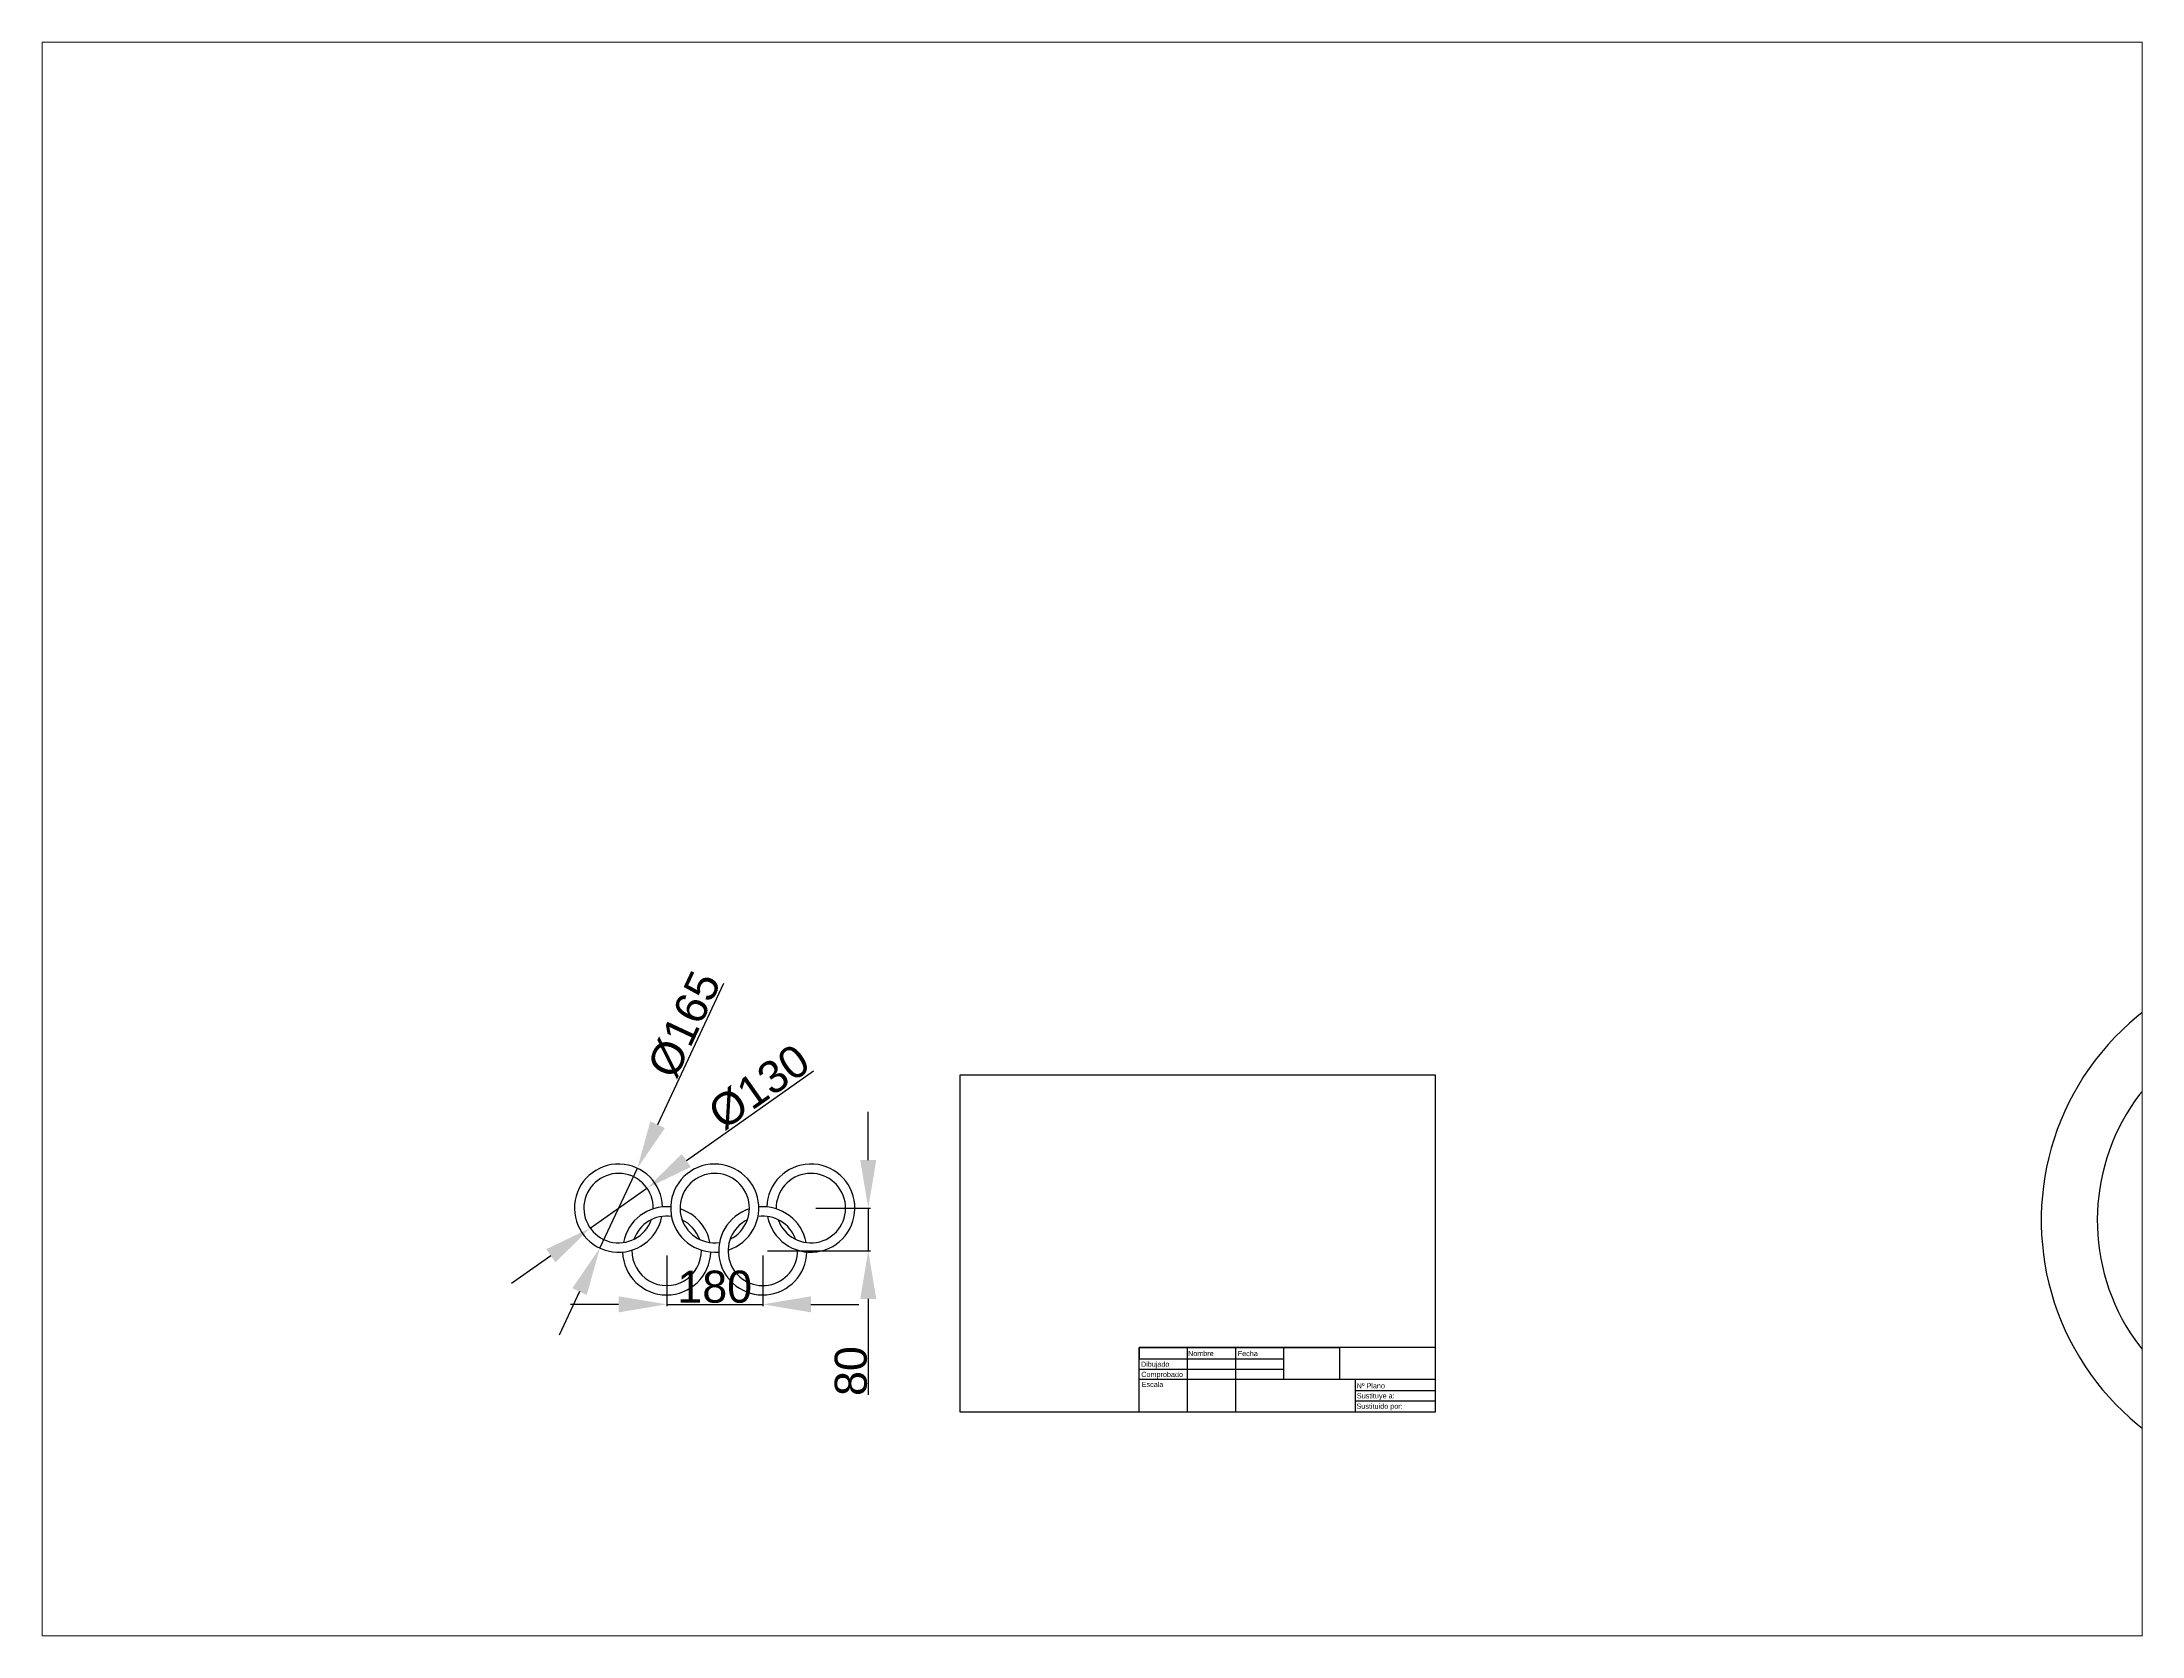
# Paper-space layout 'Presentación1' of a CAD drawing. Header units: millimetres. Extents: x 26 to 231, y 20 to 176.
# The model-space entities are those that its viewports show. They can reach past a viewport. Long polylines and large blocks are cut down to what shows.
import ezdxf

# ---------------------------------------------------------------- set-up
doc = ezdxf.new("R2010")
doc.units = ezdxf.units.MM
doc.layers.add('Cotas', color=251, linetype='Continuous')
doc.styles.get("Standard").update_dxf_attribs({"font": 'arial.ttf'})
doc.dimstyles.new('ISO-25', dxfattribs={"dimtxt": 20, "dimasz": 30, "dimexe": 1.25, "dimexo": 3, "dimtad": 1, "dimtxsty": 'Standard', "dimcen": 2.5, "dimadec": 0, "dimazin": 0, "dimtfac": 1, "dimtmove": 0, "dimatfit": 1, "dimfxl": 1, "dimarcsym": 0})
doc.dimstyles.get("Standard").update_dxf_attribs({"dimtxt": 0.18, "dimasz": 0.18, "dimexe": 0.18, "dimexo": 0.0625, "dimgap": 0.09, "dimtad": 0, "dimtih": 1, "dimtoh": 1, "dimdec": 4, "dimzin": 0, "dimdsep": 46, "dimtxsty": 'Standard', "dimcen": 0.09, "dimadec": 0, "dimazin": 0, "dimtfac": 1, "dimtdec": 4, "dimtofl": 0, "dimtmove": 0, "dimatfit": 3, "dimfxl": 1, "dimtolj": 1, "dimtzin": 0, "dimarcsym": 0})

# ---------------------------------------------------------------- blocks, each defined once
blk = doc.blocks.new('*D1')
at = {"layer": 'Cotas', "color": 0, "lineweight": -2, "transparency": 16777216}
for p, q in [((5957.7, 3862.6), (6037.1, 3918.4)), ((5897.7, 3820.4), (5933.1, 3845.3)), ((5873.1, 3803.1), (5848.6, 3785.9))]:
    blk.add_line(p, q, dxfattribs=at)
at = {"layer": 'Cotas', "color": 0, "transparency": 16777216}
for points in [[(5954.8, 3866.6), (5960.5, 3858.5), (5933.1, 3845.3)], [(5870.3, 3807.2), (5876, 3799), (5897.7, 3820.4)]]:
    blk.add_solid(points, dxfattribs=at)
at = {"layer": 'Defpoints', "color": 0, "transparency": 16777216}
for p in [(5933.1, 3845.3), (5897.7, 3820.4)]:
    blk.add_point(p, dxfattribs=at)
at = {"layer": 'Cotas', "color": 0, "transparency": 16777216, "insert": (6003.1, 3908.4), "char_height": 20, "attachment_point": 5, "rotation": 35.1146}
blk.add_mtext('%%C130', dxfattribs=at)
blk = doc.blocks.new('*D2')
at = {"layer": 'Cotas', "color": 0, "lineweight": -2, "transparency": 16777216}
for p, q in [((5939.8, 3884.9), (5981.1, 3973.1)), ((5903.7, 3807.9), (5927.1, 3857.7)), ((5891, 3780.8), (5878.3, 3753.6))]:
    blk.add_line(p, q, dxfattribs=at)
at = {"layer": 'Cotas', "color": 0, "transparency": 16777216}
for points in [[(5935.2, 3887), (5944.3, 3882.8), (5927.1, 3857.7)], [(5886.5, 3782.9), (5895.5, 3778.6), (5903.7, 3807.9)]]:
    blk.add_solid(points, dxfattribs=at)
at = {"layer": 'Defpoints', "color": 0, "transparency": 16777216}
for p in [(5927.1, 3857.7), (5903.7, 3807.9)]:
    blk.add_point(p, dxfattribs=at)
at = {"layer": 'Cotas', "color": 0, "transparency": 16777216, "insert": (5956.5, 3947.4), "char_height": 20, "width": 28.286, "attachment_point": 5, "rotation": 64.905}
blk.add_mtext('%%C165', dxfattribs=at)
blk = doc.blocks.new('*D3')
at = {"layer": 'Cotas', "color": 0, "lineweight": -2, "transparency": 16777216}
for p, q in [((5945.4, 3803.2), (5945.4, 3771.6)), ((6005.4, 3803.2), (6005.4, 3771.6)), ((5915.4, 3772.8), (5885.4, 3772.8)), ((5945.4, 3772.8), (6005.4, 3772.8)), ((6035.4, 3772.8), (6065.4, 3772.8))]:
    blk.add_line(p, q, dxfattribs=at)
at = {"layer": 'Cotas', "color": 0, "transparency": 16777216}
for points in [[(5915.4, 3777.8), (5915.4, 3767.8), (5945.4, 3772.8)], [(6035.4, 3777.8), (6035.4, 3767.8), (6005.4, 3772.8)]]:
    blk.add_solid(points, dxfattribs=at)
at = {"layer": 'Defpoints', "color": 0, "transparency": 16777216}
for p in [(5945.4, 3806.2), (6005.4, 3806.2), (6005.4, 3772.8)]:
    blk.add_point(p, dxfattribs=at)
at = {"layer": 'Cotas', "color": 0, "transparency": 16777216, "insert": (5975.4, 3783.7), "char_height": 20, "attachment_point": 5}
blk.add_mtext('180', dxfattribs=at)
blk = doc.blocks.new('*D4')
at = {"layer": 'Cotas', "color": 0, "lineweight": -2, "transparency": 16777216}
for p, q in [((6071.2, 3862.8), (6071.2, 3892.8)), ((6038.4, 3832.8), (6072.5, 3832.8)), ((6071.2, 3832.8), (6071.2, 3806.2)), ((6008.4, 3806.2), (6072.5, 3806.2)), ((6071.2, 3776.2), (6071.2, 3716.3))]:
    blk.add_line(p, q, dxfattribs=at)
at = {"layer": 'Cotas', "color": 0, "transparency": 16777216}
for points in [[(6066.2, 3862.8), (6076.2, 3862.8), (6071.2, 3832.8)], [(6066.2, 3776.2), (6076.2, 3776.2), (6071.2, 3806.2)]]:
    blk.add_solid(points, dxfattribs=at)
at = {"layer": 'Defpoints', "color": 0, "transparency": 16777216}
for p in [(6035.4, 3832.8), (6005.4, 3806.2), (6071.2, 3806.2)]:
    blk.add_point(p, dxfattribs=at)
at = {"layer": 'Cotas', "color": 0, "transparency": 16777216, "insert": (6060.4, 3731.2), "char_height": 20, "attachment_point": 5, "rotation": 90}
blk.add_mtext('80', dxfattribs=at)
blk = doc.blocks.new('*D8')
at = {"layer": 'Cotas', "color": 0, "lineweight": -2, "ltscale": 20, "transparency": 16777216}
for p, q in [((7139.4, 4029.6), (7087, 3967)), ((7159.4, 4029.6), (7139.4, 4029.6)), ((6968.1, 3825.2), (6968.3, 3825.2)), ((6968.2, 3825.1), (6968.2, 3825.3))]:
    blk.add_line(p, q, dxfattribs=at)
at = {"layer": 'Cotas', "color": 0, "ltscale": 20, "transparency": 16777216}
blk.add_solid([(7084.5, 3969.2), (7089.6, 3964.9), (7074.2, 3951.7)], dxfattribs=at)
at = {"layer": 'Defpoints', "color": 0, "ltscale": 20, "transparency": 16777216}
for p in [(7074.2, 3951.7), (6862.2, 3698.7)]:
    blk.add_point(p, dxfattribs=at)
at = {"layer": 'Cotas', "color": 0, "ltscale": 20, "transparency": 16777216, "insert": (7189.2, 4029.6), "char_height": 18, "attachment_point": 5}
blk.add_mtext('\\A1;∅330', dxfattribs=at)

msp = doc.modelspace()

# ---------------------------------------------------------------- linework, layer by layer
for p, q in [((6240.281, 3705.839), (6240.281, 3745.839)), ((6425.281, 3745.839), (6240.281, 3745.839)), ((6240.281, 3745.839), (6270.281, 3745.839)), ((6240.281, 3745.839), (6240.281, 3738.839)), ((6240.281, 3738.839), (6330.281, 3738.839)), ((6270.281, 3745.839), (6270.281, 3705.839)), ((6270.281, 3745.839), (6300.281, 3745.839)), ((6300.281, 3745.839), (6300.281, 3705.839)), ((6300.281, 3745.839), (6330.281, 3745.839)), ((6330.281, 3745.839), (6330.281, 3725.839)), ((6330.281, 3745.839), (6365.281, 3745.839)), ((6365.281, 3745.839), (6365.281, 3725.839)), ((6425.281, 3705.839), (6425.281, 3745.839)), ((6240.281, 3725.839), (6240.281, 3732.339)), ((6240.281, 3732.339), (6330.281, 3732.339)), ((6425.281, 3725.839), (6240.281, 3725.839)), ((6375.281, 3705.839), (6375.281, 3725.839)), ((6425.281, 3718.839), (6375.281, 3718.839)), ((6425.281, 3712.339), (6375.281, 3712.339)), ((6240.281, 3705.839), (6425.281, 3705.839)), ((6330.281, 3705.839), (6375.281, 3705.839))]:
    msp.add_line(p, q)
msp.add_lwpolyline([(6128.281, 3705.839), (6425.281, 3705.839), (6425.281, 3915.839), (6128.281, 3915.839)], close=True)
for centre, radius, start, end in [((6968.197, 3825.208), 165, 1.497366, 275.235555), ((6968.197, 3825.208), 130, 358.78016, 277.952761), ((5915.391, 3832.84), 27.5, 1.497366, 349.082484), ((5915.391, 3832.84), 21.667, 358.78016, 340.504826), ((5975.391, 3832.84), 27.5, 287.650437, 275.235555), ((5975.391, 3832.84), 21.667, 296.228096, 277.952761), ((6035.391, 3832.84), 27.5, 190.917516, 178.502634), ((6035.391, 3832.84), 21.667, 199.495174, 181.21984), ((5945.391, 3806.173), 27.5, 84.764445, 169.082484), ((5945.391, 3806.173), 21.667, 82.047239, 160.504826), ((5945.391, 3806.173), 27.5, 10.917516, 72.349563), ((6005.391, 3806.173), 27.5, 107.650437, 358.502634), ((6005.391, 3806.173), 21.667, 19.495174, 97.952761), ((6005.391, 3806.173), 27.5, 10.917516, 95.235555), ((5945.391, 3806.173), 21.667, 19.495174, 63.771904), ((6005.391, 3806.173), 21.667, 116.228096, 1.21984), ((5945.391, 3806.173), 27.5, 181.497366, 358.502634), ((5945.391, 3806.173), 21.667, 178.78016, 1.21984)]:
    msp.add_arc(centre, radius, start, end)

# ---------------------------------------------------------------- texts
for s, p in [('Dibujado', (6241.362, 3733.874)), ('Nombre', (6270.778, 3740.56)), ('Fecha', (6301.761, 3740.516)), ('Comprobado', (6241.57, 3727.502)), ('Escala', (6241.834, 3721.23)), ('Nº Plano', (6375.987, 3720.355)), ('Sustituido por:', (6375.901, 3707.64)), ('Sustituye a:', (6376.119, 3714.13))]:
    msp.add_text(s, height=3.2256).set_placement(p)

# ---------------------------------------------------------------- dimensions: what is measured, and where the dimension line sits
at = {"layer": 'Cotas', "ltscale": 20}
dim = msp.add_diameter_dim_2p(p1=(6862.231, 3698.732), p2=(7074.164, 3951.683), dimstyle='Standard', override={"dimtxt": 18, "dimasz": 20, "dimdec": 0}, dxfattribs=at)
dim.commit()
dim.dimension.update_dxf_attribs({"geometry": '*D8', "text_midpoint": (7189.166, 4029.58), "dimtype": 163})
at = {"layer": 'Cotas'}
for p1, p2, text, picture, middle in [((5903.727, 3807.936), (5927.054, 3857.744), '%%C165', '*D2', (5966.783, 3942.576)), ((5897.667, 3820.377), (5933.114, 3845.303), '%%C130', '*D1', (6009.65, 3899.122))]:
    dim = msp.add_diameter_dim_2p(p1=p1, p2=p2, text=text, dimstyle='ISO-25', dxfattribs=at)
    dim.commit()
    dim.dimension.update_dxf_attribs({"geometry": picture, "text_midpoint": middle, "dimtype": 163})
dim = msp.add_linear_dim(base=(6071.229, 3806.173), p1=(6035.391, 3832.84), p2=(6005.391, 3806.173), angle=90, text='80', dimstyle='ISO-25', dxfattribs=at)
dim.commit()
dim.dimension.update_dxf_attribs({"geometry": '*D4', "text_midpoint": (6060.393, 3731.244)})
dim = msp.add_linear_dim(base=(6005.391, 3772.843), p1=(5945.391, 3806.173), p2=(6005.391, 3806.173), text='180', dimstyle='ISO-25', dxfattribs=at)
dim.commit()
dim.dimension.update_dxf_attribs({"geometry": '*D3', "text_midpoint": (5975.391, 3783.68)})

psp = doc.layouts.new('Presentación1')

# ---------------------------------------------------------------- viewports
at = {"layer": 'Cotas'}
psp.add_viewport(center=(128.5, 97.5), size=(205.6, 156), view_center_point=(6210.829, 4063.101), view_height=994.35411, dxfattribs=at)

doc.saveas('drawing.dxf')
